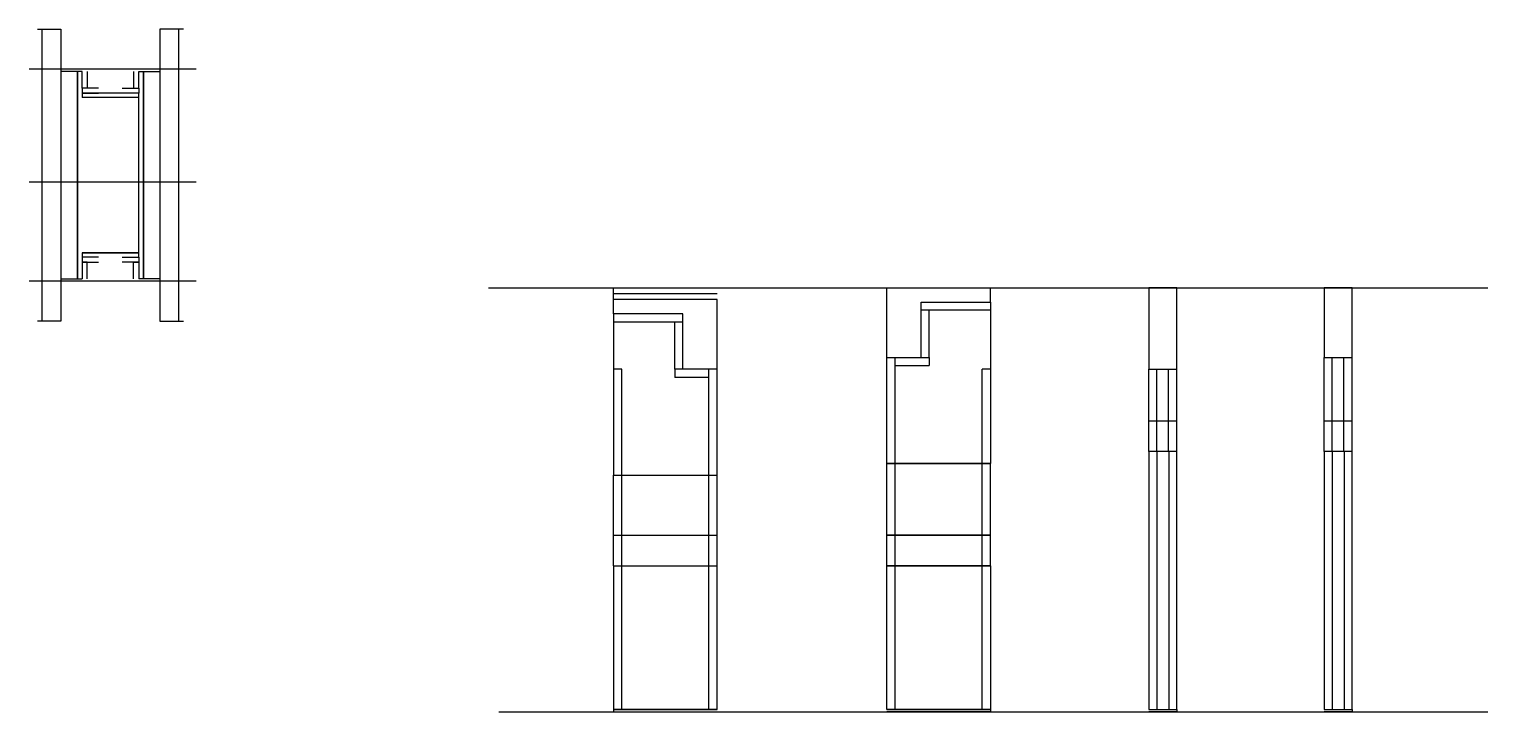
# Model space of a CAD drawing. Header units: metres. Extents: x 4553 to 5792, y 6651 to 7231.
import ezdxf

# ---------------------------------------------------------------- set-up
doc = ezdxf.new("R2010")
doc.units = ezdxf.units.M
for name, color, linetype in [('CHAPA', 7, 'Continuous'), ('COTA', 7, 'Continuous'), ('Hachura', 7, 'Continuous'), ('Madeira', 7, 'Continuous'), ('Nível', 7, 'Continuous'), ('Painéis', 7, 'Continuous'), ('Perfil Metálico', 7, 'Continuous'), ('SARR_2.2x7', 7, 'Continuous'), ('SARR_EDITAR', 7, 'Continuous'), ('SARRAFO', 7, 'Continuous')]:
    doc.layers.add(name, color=color, linetype=linetype)

msp = doc.modelspace()

# ---------------------------------------------------------------- linework, layer by layer
at = {"layer": 'CHAPA', "color": 7, "lineweight": 25}
for points in [[(4598, 7194.7), (4594, 7194.7), (4594, 7018.7), (4598, 7018.7)], [(4598, 7194.7), (4594, 7194.7), (4594, 7018.7), (4598, 7018.7)], [(4646, 7194.7), (4650, 7194.7), (4650, 7018.7), (4646, 7018.7)], [(4646, 7194.7), (4650, 7194.7), (4650, 7018.7), (4646, 7018.7)], [(4646, 7172.7), (4646, 7176.3), (4598, 7176.3), (4598, 7172.7)], [(4646, 7172.7), (4646, 7176.3), (4598, 7176.3), (4598, 7172.7)], [(4646, 7037.1), (4646, 7040.7), (4598, 7040.7), (4598, 7037.1)], [(4646, 7037.1), (4646, 7040.7), (4598, 7040.7), (4598, 7037.1)]]:
    msp.add_lwpolyline(points, dxfattribs=at)
at = {"layer": 'COTA', "color": 7, "lineweight": 25}
for p, q in [((5281.4, 6952), (5281.4, 7011)), ((5281.4, 7011), (5369.4, 7011)), ((5369.4, 6999), (5369.4, 7011)), ((5049.2, 6989), (5049.2, 7001)), ((5137.2, 6942), (5137.2, 7001))]:
    msp.add_line(p, q, dxfattribs=at)
for points in [[(5527.7, 6942), (5527.7, 7011), (5503.7, 7011), (5503.7, 6942)], [(5676.6, 6952), (5676.6, 7011), (5652.6, 7011), (5652.6, 6952)]]:
    msp.add_lwpolyline(points, dxfattribs=at)
at = {"layer": 'Hachura', "color": 7, "lineweight": 25}
for p, q in [((4694.8, 7196.7), (4553, 7196.7)), ((4694.8, 7100.7), (4553, 7100.7)), ((4694.8, 7016.7), (4553, 7016.7))]:
    msp.add_line(p, q, dxfattribs=at)
at = {"layer": 'Madeira', "color": 7, "lineweight": 25}
for points in [[(4580, 7018.7), (4594, 7018.7), (4594, 7194.7), (4580, 7194.7)], [(4664, 7018.7), (4650, 7018.7), (4650, 7194.7), (4664, 7194.7)]]:
    msp.add_lwpolyline(points, dxfattribs=at)
at = {"layer": 'Nível', "color": 7, "lineweight": 25}
for p, q in [((4943, 7011), (5791.7, 7011)), ((4951.8, 6651), (5791.7, 6651))]:
    msp.add_line(p, q, dxfattribs=at)
at = {"layer": 'Painéis', "color": 7, "lineweight": 25}
for p, q in [((5310.4, 6999), (5369.4, 6999)), ((5310.4, 6952), (5310.4, 6999)), ((5369.4, 6999), (5369.4, 6942)), ((5049.2, 6989), (5049.2, 6942)), ((5108.2, 6989), (5049.2, 6989)), ((5108.2, 6942), (5108.2, 6989)), ((5281.4, 6862), (5281.4, 6952)), ((5281.4, 6952), (5281.4, 6952)), ((5281.4, 6952), (5310.4, 6952)), ((5652.6, 6952), (5676.6, 6952)), ((5652.6, 6898), (5652.6, 6952)), ((5676.6, 6898), (5676.6, 6952)), ((5049.2, 6942), (5049.2, 6852)), ((5137.2, 6942), (5108.2, 6942)), ((5137.2, 6852), (5137.2, 6942)), ((5137.2, 6942), (5137.2, 6942)), ((5369.4, 6942), (5369.4, 6862)), ((5503.7, 6942), (5527.7, 6942)), ((5503.7, 6898), (5503.7, 6942)), ((5527.7, 6898), (5527.7, 6942)), ((5503.7, 6898), (5527.7, 6898)), ((5503.7, 6872), (5503.7, 6898)), ((5527.7, 6872), (5527.7, 6898)), ((5652.6, 6898), (5676.6, 6898)), ((5652.6, 6872), (5652.6, 6898)), ((5676.6, 6872), (5676.6, 6898)), ((5503.7, 6872), (5503.7, 6653)), ((5527.7, 6872), (5503.7, 6872)), ((5527.7, 6653), (5527.7, 6872)), ((5652.6, 6872), (5652.6, 6653)), ((5676.6, 6872), (5652.6, 6872)), ((5676.6, 6653), (5676.6, 6872)), ((5049.2, 6852), (5137.2, 6852)), ((5049.2, 6852), (5137.2, 6852)), ((5049.2, 6801), (5049.2, 6852)), ((5137.2, 6801), (5137.2, 6852)), ((5369.4, 6862), (5281.4, 6862)), ((5281.4, 6862), (5369.4, 6862)), ((5281.4, 6862), (5369.4, 6862)), ((5281.4, 6801), (5281.4, 6862)), ((5369.4, 6801), (5369.4, 6862)), ((5049.2, 6775), (5049.2, 6801)), ((5049.2, 6801), (5137.2, 6801)), ((5049.2, 6801), (5137.2, 6801)), ((5137.2, 6775), (5137.2, 6801)), ((5281.4, 6775), (5281.4, 6801)), ((5369.4, 6801), (5281.4, 6801)), ((5281.4, 6801), (5369.4, 6801)), ((5281.4, 6801), (5369.4, 6801)), ((5369.4, 6775), (5369.4, 6801)), ((5049.2, 6775), (5137.2, 6775)), ((5049.2, 6775), (5049.2, 6653)), ((5049.2, 6775), (5137.2, 6775)), ((5137.2, 6653), (5137.2, 6775)), ((5281.4, 6653), (5281.4, 6775)), ((5369.4, 6775), (5281.4, 6775)), ((5281.4, 6775), (5369.4, 6775)), ((5281.4, 6775), (5369.4, 6775)), ((5369.4, 6775), (5369.4, 6653)), ((5049.2, 6653), (5137.2, 6653)), ((5369.4, 6653), (5281.4, 6653)), ((5503.7, 6653), (5527.7, 6653)), ((5652.6, 6653), (5676.6, 6653))]:
    msp.add_line(p, q, dxfattribs=at)
for points in [[(4598, 7040.7), (4646, 7040.7), (4646, 7172.7), (4598, 7172.7)], [(5137.2, 7001), (5049.2, 7001), (5049.2, 7011), (5137.2, 7011)], [(5137.2, 6653), (5049.2, 6653), (5049.2, 6651), (5137.2, 6651)], [(5281.4, 6653), (5369.4, 6653), (5369.4, 6651), (5281.4, 6651)], [(5503.7, 6653), (5527.7, 6653), (5527.7, 6651), (5503.7, 6651)], [(5652.6, 6653), (5676.6, 6653), (5676.6, 6651), (5652.6, 6651)]]:
    msp.add_lwpolyline(points, dxfattribs=at)
at = {"layer": 'Perfil Metálico', "color": 7, "lineweight": 25}
for points in [[(4560, 7230.7), (4580, 7230.7), (4580, 6982.7), (4560, 6982.7)], [(4576, 6982.7), (4564, 6982.7), (4564, 7230.7), (4576, 7230.7)], [(4684, 7230.7), (4664, 7230.7), (4664, 6982.7), (4684, 6982.7)], [(4668, 6982.7), (4680, 6982.7), (4680, 7230.7), (4668, 7230.7)]]:
    msp.add_lwpolyline(points, dxfattribs=at)
at = {"layer": 'SARR_2.2x7', "color": 7, "lineweight": 25}
for p, q in [((5369.4, 6992), (5310.4, 6992)), ((5317.4, 6952), (5317.4, 6992)), ((5108.2, 6982), (5049.2, 6982)), ((5101.2, 6942), (5101.2, 6982)), ((5288.4, 6862), (5288.4, 6952)), ((5288.4, 6952), (5288.4, 6952)), ((5310.4, 6952), (5317.4, 6952)), ((5317.4, 6952), (5317.4, 6945)), ((5659.6, 6898), (5659.6, 6952)), ((5669.5, 6898), (5669.5, 6952)), ((5056.2, 6942), (5049.2, 6942)), ((5056.2, 6852), (5056.2, 6942)), ((5056.2, 6942), (5056.2, 6942)), ((5108.2, 6942), (5101.2, 6942)), ((5101.2, 6942), (5101.2, 6935)), ((5130.2, 6852), (5130.2, 6942)), ((5130.2, 6942), (5130.2, 6942)), ((5288.4, 6945), (5317.4, 6945)), ((5362.4, 6862), (5362.4, 6942)), ((5369.4, 6942), (5362.4, 6942)), ((5510.7, 6898), (5510.7, 6942)), ((5520.6, 6898), (5520.6, 6942)), ((5130.2, 6935), (5101.2, 6935)), ((5510.7, 6872), (5510.7, 6898)), ((5520.6, 6872), (5520.6, 6898)), ((5659.6, 6872), (5659.6, 6898)), ((5669.5, 6872), (5669.5, 6898)), ((5510.7, 6872), (5510.7, 6653)), ((5520.7, 6872), (5520.7, 6653)), ((5659.6, 6872), (5659.6, 6653)), ((5669.6, 6872), (5669.6, 6653)), ((5056.2, 6801), (5056.2, 6852)), ((5130.2, 6801), (5130.2, 6852)), ((5288.4, 6801), (5288.4, 6862)), ((5362.4, 6801), (5362.4, 6862)), ((5056.2, 6775), (5056.2, 6801)), ((5130.2, 6775), (5130.2, 6801)), ((5288.4, 6775), (5288.4, 6801)), ((5362.4, 6775), (5362.4, 6801)), ((5056.2, 6653), (5056.2, 6775)), ((5130.2, 6653), (5130.2, 6775)), ((5288.4, 6653), (5288.4, 6775)), ((5362.4, 6653), (5362.4, 6775)), ((5056.2, 6653), (5056.2, 6653)), ((5130.2, 6653), (5130.2, 6653)), ((5288.4, 6653), (5288.4, 6653)), ((5362.4, 6653), (5362.4, 6653))]:
    msp.add_line(p, q, dxfattribs=at)
at = {"layer": 'SARR_EDITAR', "color": 7, "lineweight": 25}
msp.add_line((5137.2, 7006), (5049.2, 7006), dxfattribs=at)
at = {"layer": 'SARRAFO', "color": 7, "lineweight": 25}
for points in [[(4602.4, 7194.7), (4602.4, 7180.7), (4598, 7180.7), (4598, 7194.7)], [(4641.6, 7194.7), (4641.6, 7180.7), (4646, 7180.7), (4646, 7194.7)], [(4612, 7180.7), (4598, 7180.7), (4598, 7176.3), (4612, 7176.3)], [(4632, 7180.7), (4646, 7180.7), (4646, 7176.3), (4632, 7176.3)], [(4612, 7037.1), (4598, 7037.1), (4598, 7032.7), (4612, 7032.7)], [(4632, 7037.1), (4646, 7037.1), (4646, 7032.7), (4632, 7032.7)], [(4602.4, 7018.7), (4602.4, 7032.7), (4598, 7032.7), (4598, 7018.7)], [(4641.6, 7018.7), (4641.6, 7032.7), (4646, 7032.7), (4646, 7018.7)]]:
    msp.add_lwpolyline(points, dxfattribs=at)

doc.saveas('drawing.dxf')
